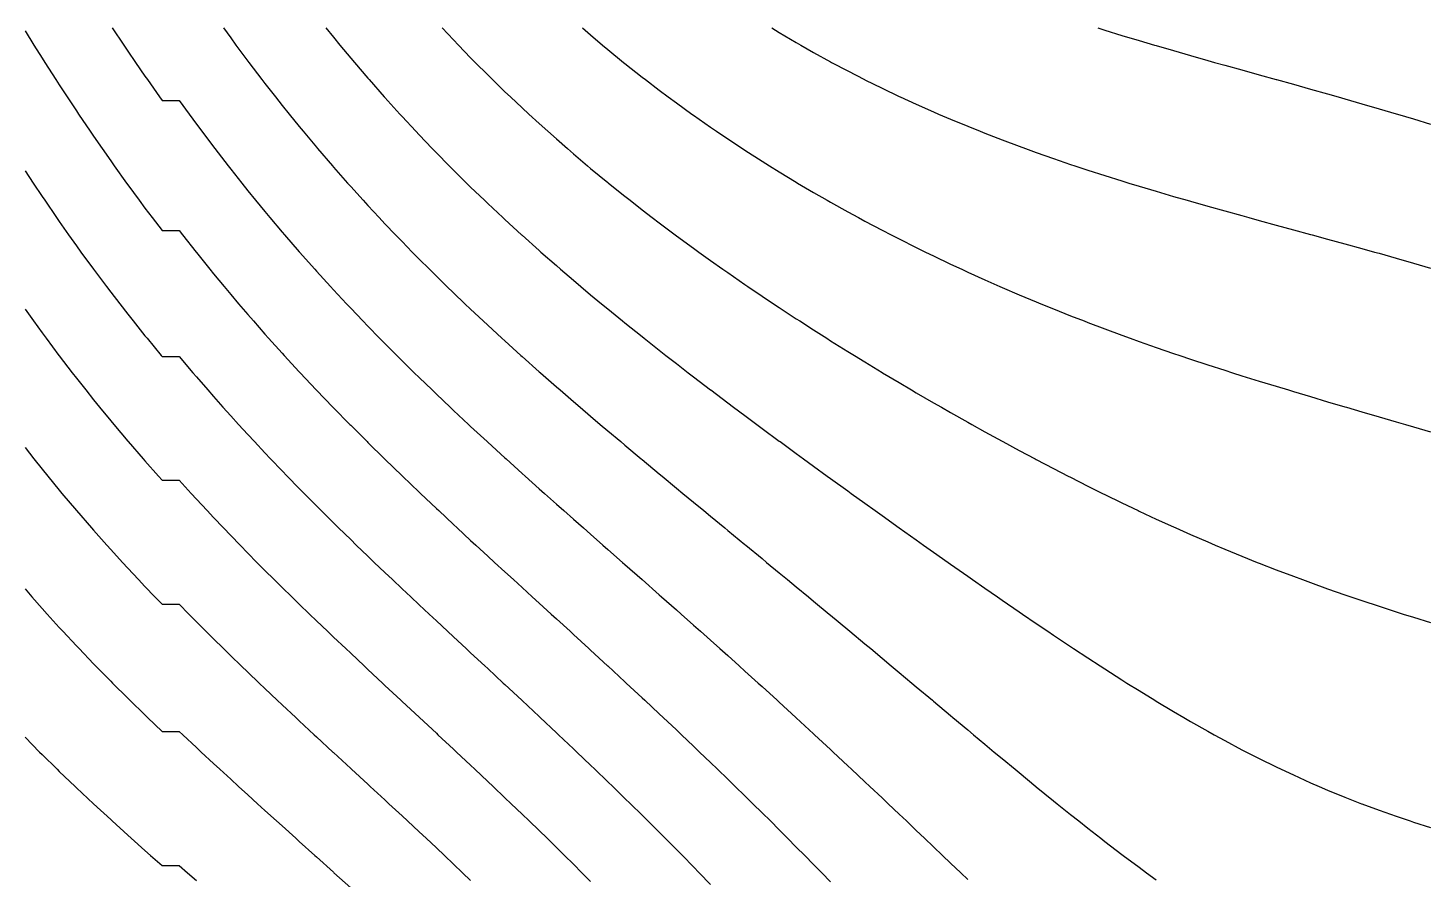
# Model space of a CAD drawing. Extents: x 1412553 to 1415230, y 4927294 to 4931784.
# Drawn here: x 1412646.69 to 1412660.47, y 4931564.97 to 4931573.37 of the extents above; entities that cross this region are included whole.
import ezdxf

# ---------------------------------------------------------------- set-up
doc = ezdxf.new("R2010")
doc.units = 0
doc.header["$MEASUREMENT"] = 0
doc.layers.add('LINE', color=2, linetype='CONTINUOUS')

msp = doc.modelspace()

# ---------------------------------------------------------------- linework, layer by layer
at = {"layer": 'LINE'}
for points in [[(1412646.661442, 4931573.341298), (1412646.749891, 4931573.199301), (1412646.830721, 4931573.070709), (1412646.857137, 4931573.029138), (1412646.966185, 4931572.858974), (1412647, 4931572.806685), (1412647.077124, 4931572.688811), (1412647.169279, 4931572.549465), (1412647.189915, 4931572.518648), (1412647.30496, 4931572.348485), (1412647.338558, 4931572.299308), (1412647.422299, 4931572.178322), (1412647.507837, 4931572.056181), (1412647.541926, 4931572.008159), (1412647.664081, 4931571.837995), (1412647.677116, 4931571.820028), (1412647.789084, 4931571.667832), (1412647.846395, 4931571.590857), (1412647.916792, 4931571.497669), (1412648.015674, 4931571.368328), (1412648.184953, 4931571.368328), (1412648.216627, 4931571.327506), (1412648.35019, 4931571.157343), (1412648.354232, 4931571.152246), (1412648.487105, 4931570.987179), (1412648.523511, 4931570.942471), (1412648.627199, 4931570.817016), (1412648.69279, 4931570.738538), (1412648.770578, 4931570.646853), (1412648.862069, 4931570.540167), (1412648.917315, 4931570.47669), (1412649.031348, 4931570.346995), (1412649.067457, 4931570.306527), (1412649.200627, 4931570.158696), (1412649.221038, 4931570.136364), (1412649.369906, 4931569.974926), (1412649.378066, 4931569.9662), (1412649.538516, 4931569.796037), (1412649.539185, 4931569.795333), (1412649.702364, 4931569.625874), (1412649.708464, 4931569.619587), (1412649.869423, 4931569.455711), (1412649.877743, 4931569.447296), (1412650.039592, 4931569.285548), (1412650.047022, 4931569.278164), (1412650.21265, 4931569.115385), (1412650.216301, 4931569.111814), (1412650.38558, 4931568.947965), (1412650.388443, 4931568.945221), (1412650.554859, 4931568.786302), (1412650.566743, 4931568.775058), (1412650.724138, 4931568.626494), (1412650.747215, 4931568.604895), (1412650.893417, 4931568.468278), (1412650.929581, 4931568.434732), (1412651.062696, 4931568.31134), (1412651.113483, 4931568.264569), (1412651.231975, 4931568.155425), (1412651.298591, 4931568.094406), (1412651.401254, 4931568.000274), (1412651.484559, 4931567.924242), (1412651.570533, 4931567.845627), (1412651.671036, 4931567.754079), (1412651.739812, 4931567.69125), (1412651.857655, 4931567.583916), (1412651.909091, 4931567.536902), (1412652.044138, 4931567.413753), (1412652.07837, 4931567.382394), (1412652.230129, 4931567.24359), (1412652.247649, 4931567.227482), (1412652.415399, 4931567.073427), (1412652.416928, 4931567.072014), (1412652.586207, 4931566.915812), (1412652.599818, 4931566.903263), (1412652.755486, 4931566.758684), (1412652.783044, 4931566.7331), (1412652.924765, 4931566.600485), (1412652.9649, 4931566.562937), (1412653.094044, 4931566.441083), (1412653.145255, 4931566.392774), (1412653.263323, 4931566.280385), (1412653.324024, 4931566.222611), (1412653.432602, 4931566.118276), (1412653.50113, 4931566.052448), (1412653.601881, 4931565.954688), (1412653.676549, 4931565.882284), (1412653.77116, 4931565.789575), (1412653.850283, 4931565.712121), (1412653.940439, 4931565.622905), (1412654.022359, 4931565.541958), (1412654.109718, 4931565.454676), (1412654.192841, 4931565.371795), (1412654.278997, 4931565.284914), (1412654.361827, 4931565.201632), (1412654.448276, 4931565.113692), (1412654.5294, 4931565.031469), (1412654.617555, 4931564.941079)], [(1412647.522471, 4931573.369464), (1412647.636157, 4931573.199301), (1412647.677116, 4931573.138549), (1412647.751912, 4931573.029138), (1412647.846395, 4931572.892264), (1412647.86971, 4931572.858974), (1412647.990018, 4931572.688811), (1412648.015674, 4931572.652877), (1412648.184953, 4931572.652877), (1412648.282246, 4931572.518648), (1412648.354232, 4931572.420361), (1412648.407702, 4931572.348485), (1412648.523511, 4931572.194458), (1412648.535838, 4931572.178322), (1412648.667138, 4931572.008159), (1412648.69279, 4931571.975257), (1412648.801559, 4931571.837995), (1412648.862069, 4931571.762429), (1412648.939072, 4931571.667832), (1412649.031348, 4931571.555639), (1412649.079821, 4931571.497669), (1412649.200627, 4931571.354636), (1412649.223924, 4931571.327506), (1412649.369906, 4931571.159116), (1412649.371469, 4931571.157343), (1412649.522794, 4931570.987179), (1412649.539185, 4931570.968911), (1412649.677687, 4931570.817016), (1412649.708464, 4931570.783547), (1412649.836173, 4931570.646853), (1412649.877743, 4931570.602696), (1412649.998238, 4931570.47669), (1412650.047022, 4931570.426032), (1412650.163855, 4931570.306527), (1412650.216301, 4931570.253222), (1412650.332964, 4931570.136364), (1412650.38558, 4931570.083948), (1412650.505451, 4931569.9662), (1412650.554859, 4931569.917897), (1412650.681188, 4931569.796037), (1412650.724138, 4931569.75476), (1412650.859961, 4931569.625874), (1412650.893417, 4931569.594222), (1412651.041552, 4931569.455711), (1412651.062696, 4931569.435983), (1412651.225719, 4931569.285548), (1412651.231975, 4931569.279782), (1412651.401254, 4931569.125377), (1412651.412322, 4931569.115385), (1412651.570533, 4931568.972498), (1412651.601012, 4931568.945221), (1412651.739812, 4931568.820841), (1412651.791334, 4931568.775058), (1412651.909091, 4931568.670172), (1412651.982951, 4931568.604895), (1412652.07837, 4931568.520295), (1412652.175521, 4931568.434732), (1412652.247649, 4931568.370945), (1412652.36866, 4931568.264569), (1412652.416928, 4931568.221931), (1412652.562064, 4931568.094406), (1412652.586207, 4931568.073071), (1412652.755486, 4931567.924171), (1412652.924765, 4931567.775092), (1412652.948727, 4931567.754079), (1412653.094044, 4931567.625638), (1412653.141432, 4931567.583916), (1412653.263323, 4931567.475674), (1412653.333299, 4931567.413753), (1412653.432602, 4931567.325059), (1412653.524119, 4931567.24359), (1412653.601881, 4931567.17368), (1412653.713752, 4931567.073427), (1412653.77116, 4931567.02145), (1412653.902114, 4931566.903263), (1412653.940439, 4931566.868294), (1412654.089141, 4931566.7331), (1412654.109718, 4931566.71418), (1412654.274799, 4931566.562937), (1412654.278997, 4931566.559046), (1412654.448276, 4931566.402907), (1412654.45932, 4931566.392774), (1412654.617555, 4931566.245816), (1412654.642672, 4931566.222611), (1412654.786834, 4931566.087753), (1412654.824808, 4931566.052448), (1412654.956113, 4931565.928838), (1412655.005906, 4931565.882284), (1412655.125392, 4931565.769176), (1412655.186129, 4931565.712121), (1412655.294671, 4931565.608884), (1412655.365659, 4931565.541958), (1412655.46395, 4931565.44814), (1412655.544746, 4931565.371795), (1412655.633229, 4931565.287167), (1412655.723663, 4931565.201632), (1412655.802508, 4931565.126157), (1412655.902682, 4931565.031469), (1412655.971787, 4931564.965391)], [(1412648.620853, 4931573.369464), (1412648.69279, 4931573.27007), (1412648.744871, 4931573.199301), (1412648.862069, 4931573.041527), (1412648.87143, 4931573.029138), (1412649.001179, 4931572.858974), (1412649.031348, 4931572.819785), (1412649.133956, 4931572.688811), (1412649.200627, 4931572.604523), (1412649.26978, 4931572.518648), (1412649.369906, 4931572.395487), (1412649.408823, 4931572.348485), (1412649.539185, 4931572.192504), (1412649.551259, 4931572.178322), (1412649.697416, 4931572.008159), (1412649.708464, 4931571.995409), (1412649.847411, 4931571.837995), (1412649.877743, 4931571.803925), (1412650.001155, 4931571.667832), (1412650.047022, 4931571.617655), (1412650.158738, 4931571.497669), (1412650.216301, 4931571.436311), (1412650.320241, 4931571.327506), (1412650.38558, 4931571.259576), (1412650.485703, 4931571.157343), (1412650.554859, 4931571.087163), (1412650.655133, 4931570.987179), (1412650.724138, 4931570.918752), (1412650.828511, 4931570.817016), (1412650.893417, 4931570.754046), (1412651.005766, 4931570.646853), (1412651.062696, 4931570.592742), (1412651.186789, 4931570.47669), (1412651.231975, 4931570.434557), (1412651.371432, 4931570.306527), (1412651.401254, 4931570.279206), (1412651.559506, 4931570.136364), (1412651.570533, 4931570.126421), (1412651.739812, 4931569.975974), (1412651.75097, 4931569.9662), (1412651.909091, 4931569.827648), (1412651.94565, 4931569.796037), (1412652.07837, 4931569.681107), (1412652.142967, 4931569.625874), (1412652.247649, 4931569.53616), (1412652.342627, 4931569.455711), (1412652.416928, 4931569.392569), (1412652.544247, 4931569.285548), (1412652.586207, 4931569.250125), (1412652.747461, 4931569.115385), (1412652.755486, 4931569.108644), (1412652.924765, 4931568.968014), (1412652.952478, 4931568.945221), (1412653.094044, 4931568.827985), (1412653.15853, 4931568.775058), (1412653.263323, 4931568.688403), (1412653.365145, 4931568.604895), (1412653.432602, 4931568.549097), (1412653.57195, 4931568.434732), (1412653.601881, 4931568.409939), (1412653.77116, 4931568.270825), (1412653.778848, 4931568.264569), (1412653.940439, 4931568.131679), (1412653.986101, 4931568.094406), (1412654.109718, 4931567.992355), (1412654.192821, 4931567.924242), (1412654.278997, 4931567.852777), (1412654.398861, 4931567.754079), (1412654.448276, 4931567.712884), (1412654.604101, 4931567.583916), (1412654.617555, 4931567.572637), (1412654.786834, 4931567.432056), (1412654.809079, 4931567.413753), (1412654.956113, 4931567.291118), (1412655.013581, 4931567.24359), (1412655.125392, 4931567.149838), (1412655.217337, 4931567.073427), (1412655.294671, 4931567.00826), (1412655.420462, 4931566.903263), (1412655.46395, 4931566.866453), (1412655.623136, 4931566.7331), (1412655.633229, 4931566.724527), (1412655.802508, 4931566.582657), (1412655.826351, 4931566.562937), (1412655.971787, 4931566.440967), (1412656.030021, 4931566.392774), (1412656.141066, 4931566.299624), (1412656.234214, 4931566.222611), (1412656.310345, 4931566.158841), (1412656.439372, 4931566.052448), (1412656.479624, 4931566.018834), (1412656.645957, 4931565.882284), (1412656.648903, 4931565.879837), (1412656.818182, 4931565.742298), (1412656.85609, 4931565.712121), (1412656.987461, 4931565.60638), (1412657.06926, 4931565.541958), (1412657.15674, 4931565.472348), (1412657.286149, 4931565.371795), (1412657.326019, 4931565.340514), (1412657.495298, 4931565.211232), (1412657.508266, 4931565.201632), (1412657.664577, 4931565.084981), (1412657.738423, 4931565.031469), (1412657.833856, 4931564.961821)], [(1412649.633297, 4931573.369464), (1412649.708464, 4931573.276336), (1412649.771885, 4931573.199301), (1412649.877743, 4931573.071846), (1412649.913939, 4931573.029138), (1412650.047022, 4931572.873468), (1412650.05967, 4931572.858974), (1412650.209421, 4931572.688811), (1412650.216301, 4931572.681059), (1412650.363433, 4931572.518648), (1412650.38558, 4931572.494397), (1412650.521624, 4931572.348485), (1412650.554859, 4931572.313106), (1412650.684143, 4931572.178322), (1412650.724138, 4931572.136915), (1412650.851116, 4931572.008159), (1412650.893417, 4931571.96554), (1412651.022658, 4931571.837995), (1412651.062696, 4931571.798709), (1412651.19883, 4931571.667832), (1412651.231975, 4931571.636127), (1412651.379679, 4931571.497669), (1412651.401254, 4931571.477529), (1412651.565189, 4931571.327506), (1412651.570533, 4931571.322632), (1412651.739812, 4931571.171267), (1412651.755695, 4931571.157343), (1412651.909091, 4931571.023121), (1412651.95096, 4931570.987179), (1412652.07837, 4931570.877915), (1412652.150714, 4931570.817016), (1412652.247649, 4931570.735417), (1412652.354747, 4931570.646853), (1412652.416928, 4931570.595383), (1412652.562813, 4931570.47669), (1412652.586207, 4931570.457619), (1412652.755486, 4931570.321986), (1412652.775123, 4931570.306527), (1412652.924765, 4931570.1883), (1412652.991558, 4931570.136364), (1412653.094044, 4931570.056296), (1412653.21113, 4931569.9662), (1412653.263323, 4931569.925811), (1412653.432602, 4931569.796692), (1412653.433476, 4931569.796037), (1412653.601881, 4931569.668917), (1412653.659707, 4931569.625874), (1412653.77116, 4931569.542221), (1412653.887968, 4931569.455711), (1412653.940439, 4931569.416491), (1412654.109718, 4931569.291625), (1412654.118096, 4931569.285548), (1412654.278997, 4931569.167583), (1412654.351098, 4931569.115385), (1412654.448276, 4931569.044217), (1412654.585109, 4931568.945221), (1412654.617555, 4931568.921458), (1412654.786834, 4931568.79927), (1412654.820887, 4931568.775058), (1412654.956113, 4931568.677605), (1412655.058242, 4931568.604895), (1412655.125392, 4931568.556413), (1412655.294671, 4931568.435684), (1412655.296032, 4931568.434732), (1412655.46395, 4931568.315452), (1412655.536514, 4931568.264569), (1412655.633229, 4931568.195698), (1412655.777375, 4931568.094406), (1412655.802508, 4931568.076467), (1412655.971787, 4931567.957814), (1412656.020505, 4931567.924242), (1412656.141066, 4931567.83983), (1412656.265399, 4931567.754079), (1412656.310345, 4931567.722582), (1412656.479624, 4931567.606189), (1412656.512717, 4931567.583916), (1412656.648903, 4931567.490786), (1412656.76358, 4931567.413753), (1412656.818182, 4931567.376501), (1412656.987461, 4931567.263487), (1412657.018035, 4931567.24359), (1412657.15674, 4931567.151969), (1412657.278205, 4931567.073427), (1412657.326019, 4931567.042065), (1412657.495298, 4931566.933996), (1412657.544833, 4931566.903263), (1412657.664577, 4931566.827993), (1412657.81945, 4931566.7331), (1412657.833856, 4931566.724167), (1412658.003135, 4931566.622854), (1412658.1063, 4931566.562937), (1412658.172414, 4931566.524132), (1412658.341693, 4931566.428207), (1412658.406593, 4931566.392774), (1412658.510972, 4931566.335295), (1412658.680251, 4931566.245444), (1412658.725138, 4931566.222611), (1412658.84953, 4931566.158928), (1412659.018809, 4931566.075668), (1412659.068236, 4931566.052448), (1412659.188088, 4931565.9959), (1412659.357367, 4931565.919521), (1412659.443903, 4931565.882284), (1412659.526646, 4931565.846611), (1412659.695925, 4931565.777146), (1412659.862041, 4931565.712121), (1412659.865204, 4931565.710884), (1412660.034483, 4931565.648103), (1412660.203762, 4931565.588283), (1412660.341437, 4931565.541958), (1412660.373041, 4931565.531362), (1412660.54232, 4931565.477353)], [(1412650.781831, 4931573.369464), (1412650.893417, 4931573.250352), (1412650.942377, 4931573.199301), (1412651.062696, 4931573.074804), (1412651.107892, 4931573.029138), (1412651.231975, 4931572.904663), (1412651.278624, 4931572.858974), (1412651.401254, 4931572.739668), (1412651.454803, 4931572.688811), (1412651.570533, 4931572.579569), (1412651.636643, 4931572.518648), (1412651.739812, 4931572.424089), (1412651.824308, 4931572.348485), (1412651.909091, 4931572.272983), (1412652.017954, 4931572.178322), (1412652.07837, 4931572.125989), (1412652.217672, 4931572.008159), (1412652.247649, 4931571.982874), (1412652.416928, 4931571.843427), (1412652.423686, 4931571.837995), (1412652.586207, 4931571.707581), (1412652.636913, 4931571.667832), (1412652.755486, 4931571.574937), (1412652.856396, 4931571.497669), (1412652.924765, 4931571.445298), (1412653.082014, 4931571.327506), (1412653.094044, 4931571.31848), (1412653.263323, 4931571.194481), (1412653.315185, 4931571.157343), (1412653.432602, 4931571.073001), (1412653.554664, 4931570.987179), (1412653.601881, 4931570.95384), (1412653.77116, 4931570.836954), (1412653.800721, 4931570.817016), (1412653.940439, 4931570.722223), (1412654.053831, 4931570.646853), (1412654.109718, 4931570.609447), (1412654.278997, 4931570.498578), (1412654.313204, 4931570.47669), (1412654.448276, 4931570.389512), (1412654.579386, 4931570.306527), (1412654.617555, 4931570.282135), (1412654.786834, 4931570.176397), (1412654.852337, 4931570.136364), (1412654.956113, 4931570.072226), (1412655.125392, 4931569.969576), (1412655.131106, 4931569.9662), (1412655.294671, 4931569.868355), (1412655.417838, 4931569.796037), (1412655.46395, 4931569.768596), (1412655.633229, 4931569.670215), (1412655.711229, 4931569.625874), (1412655.802508, 4931569.573217), (1412655.971787, 4931569.477632), (1412656.011621, 4931569.455711), (1412656.141066, 4931569.383348), (1412656.310345, 4931569.290573), (1412656.319786, 4931569.285548), (1412656.479624, 4931569.199045), (1412656.637263, 4931569.115385), (1412656.648903, 4931569.109103), (1412656.818182, 4931569.02046), (1412656.964958, 4931568.945221), (1412656.987461, 4931568.933484), (1412657.15674, 4931568.847878), (1412657.30409, 4931568.775058), (1412657.326019, 4931568.764032), (1412657.495298, 4931568.681636), (1412657.65678, 4931568.604895), (1412657.664577, 4931568.601126), (1412657.833856, 4931568.522109), (1412658.003135, 4931568.445085), (1412658.026703, 4931568.434732), (1412658.172414, 4931568.369668), (1412658.341693, 4931568.296226), (1412658.41715, 4931568.264569), (1412658.510972, 4931568.224594), (1412658.680251, 4931568.154804), (1412658.831368, 4931568.094406), (1412658.84953, 4931568.087043), (1412659.018809, 4931568.020887), (1412659.188088, 4931567.956746), (1412659.27675, 4931567.924242), (1412659.357367, 4931567.894327), (1412659.526646, 4931567.833544), (1412659.695925, 4931567.774553), (1412659.756499, 4931567.754079), (1412659.865204, 4931567.716979), (1412660.034483, 4931567.660801), (1412660.203762, 4931567.606052), (1412660.273823, 4931567.583916), (1412660.373041, 4931567.552346), (1412660.54232, 4931567.499589)], [(1412652.167162, 4931573.369464), (1412652.247649, 4931573.299405), (1412652.3659, 4931573.199301), (1412652.416928, 4931573.156358), (1412652.572374, 4931573.029138), (1412652.586207, 4931573.017875), (1412652.755486, 4931572.883947), (1412652.787973, 4931572.858974), (1412652.924765, 4931572.754244), (1412653.012697, 4931572.688811), (1412653.094044, 4931572.628465), (1412653.246328, 4931572.518648), (1412653.263323, 4931572.506418), (1412653.432602, 4931572.388167), (1412653.491082, 4931572.348485), (1412653.601881, 4931572.273351), (1412653.746056, 4931572.178322), (1412653.77116, 4931572.161768), (1412653.940439, 4931572.053452), (1412654.013328, 4931572.008159), (1412654.109718, 4931571.948146), (1412654.278997, 4931571.845686), (1412654.292112, 4931571.837995), (1412654.448276, 4931571.746108), (1412654.585038, 4931571.667832), (1412654.617555, 4931571.649134), (1412654.786834, 4931571.554787), (1412654.892303, 4931571.497669), (1412654.956113, 4931571.462894), (1412655.125392, 4931571.373406), (1412655.214857, 4931571.327506), (1412655.294671, 4931571.286237), (1412655.46395, 4931571.201321), (1412655.554309, 4931571.157343), (1412655.633229, 4931571.118571), (1412655.802508, 4931571.037931), (1412655.91228, 4931570.987179), (1412655.971787, 4931570.95937), (1412656.141066, 4931570.882754), (1412656.290533, 4931570.817016), (1412656.310345, 4931570.808197), (1412656.479624, 4931570.735359), (1412656.648903, 4931570.664536), (1412656.692602, 4931570.646853), (1412656.818182, 4931570.595351), (1412656.987461, 4931570.527973), (1412657.120196, 4931570.47669), (1412657.15674, 4931570.462367), (1412657.326019, 4931570.39818), (1412657.495298, 4931570.335764), (1412657.57707, 4931570.306527), (1412657.664577, 4931570.274762), (1412657.833856, 4931570.215136), (1412658.003135, 4931570.157079), (1412658.065329, 4931570.136364), (1412658.172414, 4931570.100138), (1412658.341693, 4931570.044372), (1412658.510972, 4931569.989935), (1412658.586637, 4931569.9662), (1412658.680251, 4931569.936377), (1412658.84953, 4931569.88363), (1412659.018809, 4931569.831915), (1412659.138414, 4931569.796037), (1412659.188088, 4931569.780912), (1412659.357367, 4931569.7302), (1412659.526646, 4931569.680166), (1412659.695925, 4931569.63068), (1412659.712487, 4931569.625874), (1412659.865204, 4931569.580947), (1412660.034483, 4931569.531442), (1412660.203762, 4931569.482111), (1412660.294295, 4931569.455711), (1412660.373041, 4931569.432456), (1412660.54232, 4931569.382304)], [(1412654.036738, 4931573.369464), (1412654.109718, 4931573.324671), (1412654.278997, 4931573.224294), (1412654.322673, 4931573.199301), (1412654.448276, 4931573.127637), (1412654.617555, 4931573.034323), (1412654.627313, 4931573.029138), (1412654.786834, 4931572.944506), (1412654.953708, 4931572.858974), (1412654.956113, 4931572.857742), (1412655.125392, 4931572.774172), (1412655.294671, 4931572.693444), (1412655.304755, 4931572.688811), (1412655.46395, 4931572.615604), (1412655.633229, 4931572.540428), (1412655.684106, 4931572.518648), (1412655.802508, 4931572.467829), (1412655.971787, 4931572.397701), (1412656.094852, 4931572.348485), (1412656.141066, 4931572.32993), (1412656.310345, 4931572.264366), (1412656.479624, 4931572.200981), (1412656.542288, 4931572.178322), (1412656.648903, 4931572.139558), (1412656.818182, 4931572.080023), (1412656.987461, 4931572.022361), (1412657.030527, 4931572.008159), (1412657.15674, 4931571.966245), (1412657.326019, 4931571.911691), (1412657.495298, 4931571.858667), (1412657.563127, 4931571.837995), (1412657.664577, 4931571.806826), (1412657.833856, 4931571.756126), (1412658.003135, 4931571.706582), (1412658.138377, 4931571.667832), (1412658.172414, 4931571.657991), (1412658.341693, 4931571.609951), (1412658.510972, 4931571.562691), (1412658.680251, 4931571.516082), (1412658.747812, 4931571.497669), (1412658.84953, 4931571.469677), (1412659.018809, 4931571.423457), (1412659.188088, 4931571.377494), (1412659.357367, 4931571.331674), (1412659.372733, 4931571.327506), (1412659.526646, 4931571.285345), (1412659.695925, 4931571.238842), (1412659.865204, 4931571.192122), (1412659.990223, 4931571.157343), (1412660.034483, 4931571.144906), (1412660.203762, 4931571.096765), (1412660.373041, 4931571.048082), (1412660.54232, 4931570.998785)], [(1412657.255452, 4931573.369464), (1412657.326019, 4931573.347137), (1412657.495298, 4931573.294863), (1412657.664577, 4931573.243788), (1412657.815132, 4931573.199301), (1412657.833856, 4931573.193771), (1412658.003135, 4931573.144569), (1412658.172414, 4931573.096124), (1412658.341693, 4931573.048318), (1412658.410175, 4931573.029138), (1412658.510972, 4931573.000889), (1412658.680251, 4931572.953731), (1412658.84953, 4931572.906796), (1412659.018809, 4931572.859958), (1412659.022347, 4931572.858974), (1412659.188088, 4931572.812833), (1412659.357367, 4931572.765542), (1412659.526646, 4931572.717994), (1412659.629553, 4931572.688811), (1412659.695925, 4931572.669944), (1412659.865204, 4931572.621209), (1412660.034483, 4931572.571909), (1412660.203762, 4931572.521955), (1412660.214755, 4931572.518648), (1412660.373041, 4931572.47089), (1412660.54232, 4931572.418979)], [(1412646.661442, 4931571.958051), (1412646.741044, 4931571.837995), (1412646.830721, 4931571.704452), (1412646.855602, 4931571.667832), (1412646.972525, 4931571.497669), (1412647, 4931571.458145), (1412647.091945, 4931571.327506), (1412647.169279, 4931571.219091), (1412647.213895, 4931571.157343), (1412647.338558, 4931570.987081), (1412647.466081, 4931570.817016), (1412647.507837, 4931570.76207), (1412647.596578, 4931570.646853), (1412647.677116, 4931570.543658), (1412647.730105, 4931570.47669), (1412647.846395, 4931570.331593), (1412647.866765, 4931570.306527), (1412648.006689, 4931570.136364), (1412648.015674, 4931570.12556), (1412648.184953, 4931570.12556), (1412648.319312, 4931569.9662), (1412648.354232, 4931569.925278), (1412648.466018, 4931569.796037), (1412648.523511, 4931569.730317), (1412648.616113, 4931569.625874), (1412648.69279, 4931569.540331), (1412648.769626, 4931569.455711), (1412648.862069, 4931569.354931), (1412648.92652, 4931569.285548), (1412649.031348, 4931569.173756), (1412649.086747, 4931569.115385), (1412649.200627, 4931568.99645), (1412649.250241, 4931568.945221), (1412649.369906, 4931568.822637), (1412649.416852, 4931568.775058), (1412649.539185, 4931568.651962), (1412649.586425, 4931568.604895), (1412649.708464, 4931568.484068), (1412649.758749, 4931568.434732), (1412649.877743, 4931568.318631), (1412649.933603, 4931568.264569), (1412650.047022, 4931568.155307), (1412650.110693, 4931568.094406), (1412650.216301, 4931567.993764), (1412650.28971, 4931567.924242), (1412650.38558, 4931567.833701), (1412650.470328, 4931567.754079), (1412650.554859, 4931567.674818), (1412650.65221, 4931567.583916), (1412650.724138, 4931567.51682), (1412650.834982, 4931567.413753), (1412650.893417, 4931567.359428), (1412651.018302, 4931567.24359), (1412651.062696, 4931567.202379), (1412651.201788, 4931567.073427), (1412651.231975, 4931567.045396), (1412651.385123, 4931566.903263), (1412651.401254, 4931566.888256), (1412651.567964, 4931566.7331), (1412651.570533, 4931566.730701), (1412651.739812, 4931566.572511), (1412651.750046, 4931566.562937), (1412651.909091, 4931566.413468), (1412651.931075, 4931566.392774), (1412652.07837, 4931566.253365), (1412652.110801, 4931566.222611), (1412652.247649, 4931566.092044), (1412652.289048, 4931566.052448), (1412652.416928, 4931565.929296), (1412652.465624, 4931565.882284), (1412652.586207, 4931565.765007), (1412652.640432, 4931565.712121), (1412652.755486, 4931565.598998), (1412652.813346, 4931565.541958), (1412652.924765, 4931565.43117), (1412652.984319, 4931565.371795), (1412653.094044, 4931565.261392), (1412653.153305, 4931565.201632), (1412653.263323, 4931565.089617), (1412653.320315, 4931565.031469), (1412653.432602, 4931564.915749)], [(1412646.661442, 4931570.592715), (1412646.744754, 4931570.47669), (1412646.830721, 4931570.358738), (1412646.869243, 4931570.306527), (1412646.996625, 4931570.136364), (1412647, 4931570.131907), (1412647.127079, 4931569.9662), (1412647.169279, 4931569.91197), (1412647.26067, 4931569.796037), (1412647.338558, 4931569.698633), (1412647.397497, 4931569.625874), (1412647.507837, 4931569.491548), (1412647.537663, 4931569.455711), (1412647.677116, 4931569.290389), (1412647.681253, 4931569.285548), (1412647.828326, 4931569.115385), (1412647.846395, 4931569.09474), (1412647.9789, 4931568.945221), (1412648.015674, 4931568.904228), (1412648.184953, 4931568.904228), (1412648.30224, 4931568.775058), (1412648.354232, 4931568.71846), (1412648.459786, 4931568.604895), (1412648.523511, 4931568.537066), (1412648.620723, 4931568.434732), (1412648.69279, 4931568.35963), (1412648.784949, 4931568.264569), (1412648.862069, 4931568.185763), (1412648.952337, 4931568.094406), (1412649.031348, 4931568.015114), (1412649.122677, 4931567.924242), (1412649.200627, 4931567.847275), (1412649.295751, 4931567.754079), (1412649.369906, 4931567.681912), (1412649.471275, 4931567.583916), (1412649.539185, 4931567.518654), (1412649.648962, 4931567.413753), (1412649.708464, 4931567.35717), (1412649.828456, 4931567.24359), (1412649.877743, 4931567.197125), (1412650.009408, 4931567.073427), (1412650.047022, 4931567.038199), (1412650.191425, 4931566.903263), (1412650.216301, 4931566.880069), (1412650.374117, 4931566.7331), (1412650.38558, 4931566.722439), (1412650.554859, 4931566.565029), (1412650.557107, 4931566.562937), (1412650.724138, 4931566.407521), (1412650.739968, 4931566.392774), (1412650.893417, 4931566.249669), (1412650.922374, 4931566.222611), (1412651.062696, 4931566.09123), (1412651.103998, 4931566.052448), (1412651.231975, 4931565.931939), (1412651.28452, 4931565.882284), (1412651.401254, 4931565.771573), (1412651.463672, 4931565.712121), (1412651.570533, 4931565.609885), (1412651.641209, 4931565.541958), (1412651.739812, 4931565.446689), (1412651.816934, 4931565.371795), (1412651.909091, 4931565.281768), (1412651.990684, 4931565.201632), (1412652.07837, 4931565.114935), (1412652.162321, 4931565.031469), (1412652.247649, 4931564.946007)], [(1412646.661442, 4931569.227141), (1412646.749366, 4931569.115385), (1412646.830721, 4931569.013596), (1412646.886077, 4931568.945221), (1412647, 4931568.806642), (1412647.0263, 4931568.775058), (1412647.169279, 4931568.605897), (1412647.170136, 4931568.604895), (1412647.317583, 4931568.434732), (1412647.338558, 4931568.410867), (1412647.468747, 4931568.264569), (1412647.507837, 4931568.221237), (1412647.623627, 4931568.094406), (1412647.677116, 4931568.036572), (1412647.782205, 4931567.924242), (1412647.846395, 4931567.856467), (1412647.9444, 4931567.754079), (1412648.015674, 4931567.680474), (1412648.184953, 4931567.680474), (1412648.2794, 4931567.583916), (1412648.354232, 4931567.508216), (1412648.448462, 4931567.413753), (1412648.523511, 4931567.339252), (1412648.620657, 4931567.24359), (1412648.69279, 4931567.173191), (1412648.795742, 4931567.073427), (1412648.862069, 4931567.009668), (1412648.973403, 4931566.903263), (1412649.031348, 4931566.848272), (1412649.153291, 4931566.7331), (1412649.200627, 4931566.688666), (1412649.335021, 4931566.562937), (1412649.369906, 4931566.530472), (1412649.518186, 4931566.392774), (1412649.539185, 4931566.373357), (1412649.70236, 4931566.222611), (1412649.708464, 4931566.21699), (1412649.877743, 4931566.060989), (1412649.887002, 4931566.052448), (1412650.047022, 4931565.905065), (1412650.071703, 4931565.882284), (1412650.216301, 4931565.748932), (1412650.256091, 4931565.712121), (1412650.38558, 4931565.592304), (1412650.439765, 4931565.541958), (1412650.554859, 4931565.434888), (1412650.622342, 4931565.371795), (1412650.724138, 4931565.276425), (1412650.803496, 4931565.201632), (1412650.893417, 4931565.116647), (1412650.982942, 4931565.031469), (1412651.062696, 4931564.955271)], [(1412646.661442, 4931567.832406), (1412646.729637, 4931567.754079), (1412646.830721, 4931567.639798), (1412646.880803, 4931567.583916), (1412647, 4931567.452903), (1412647.036072, 4931567.413753), (1412647.169279, 4931567.271256), (1412647.195456, 4931567.24359), (1412647.338558, 4931567.094418), (1412647.358922, 4931567.073427), (1412647.507837, 4931566.921888), (1412647.526332, 4931566.903263), (1412647.677116, 4931566.753237), (1412647.697545, 4931566.7331), (1412647.846395, 4931566.588015), (1412647.872341, 4931566.562937), (1412648.015674, 4931566.425796), (1412648.184953, 4931566.425796), (1412648.219713, 4931566.392774), (1412648.354232, 4931566.266157), (1412648.400767, 4931566.222611), (1412648.523511, 4931566.108696), (1412648.584386, 4931566.052448), (1412648.69279, 4931565.953011), (1412648.770123, 4931565.882284), (1412648.862069, 4931565.798716), (1412648.957486, 4931565.712121), (1412649.031348, 4931565.645437), (1412649.145966, 4931565.541958), (1412649.200627, 4931565.492821), (1412649.335059, 4931565.371795), (1412649.369906, 4931565.340523), (1412649.52422, 4931565.201632), (1412649.539185, 4931565.188191), (1412649.708464, 4931565.035453), (1412649.712855, 4931565.031469), (1412649.877743, 4931564.881838)], [(1412646.661442, 4931566.368481), (1412646.805611, 4931566.222611), (1412646.830721, 4931566.197577), (1412646.978187, 4931566.052448), (1412647, 4931566.031276), (1412647.155317, 4931565.882284), (1412647.169279, 4931565.869063), (1412647.336776, 4931565.712121), (1412647.338558, 4931565.710471), (1412647.507837, 4931565.554859), (1412647.521977, 4931565.541958), (1412647.677116, 4931565.401854), (1412647.710606, 4931565.371795), (1412647.846395, 4931565.251007), (1412647.902161, 4931565.201632), (1412648.015674, 4931565.101919), (1412648.184953, 4931565.101919), (1412648.265369, 4931565.031469), (1412648.354232, 4931564.954095)]]:
    msp.add_lwpolyline(points, dxfattribs=at)

doc.saveas('drawing.dxf')
